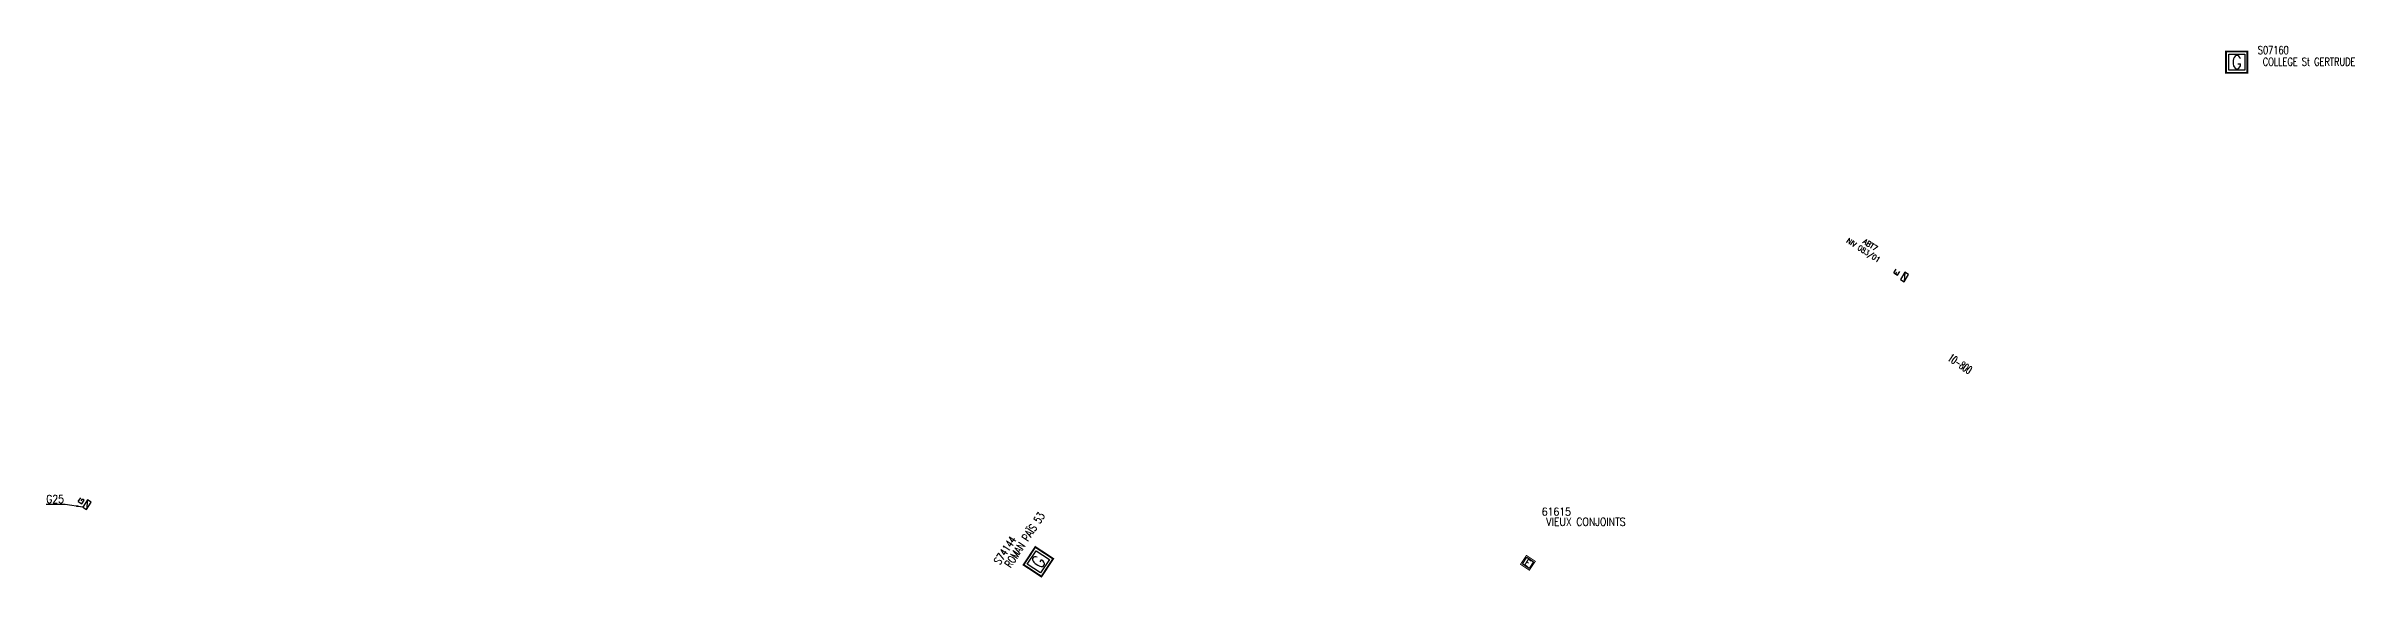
# Model space of a CAD drawing. Header units: millimetres. Extents: x 146003 to 146975, y 141990 to 143000.
# Drawn here: x 146058.2 to 146491, y 142493.2 to 142592.9 of the extents above; entities that cross this region are included whole.
import ezdxf
from ezdxf.enums import TextEntityAlignment as Align

# ---------------------------------------------------------------- set-up
doc = ezdxf.new("R2010")
doc.units = ezdxf.units.MM
doc.layers.get('0').update_dxf_attribs({"linetype": 'CONTINUOUS'})
for name, color, linetype in [('G_210', 7, 'CONTINUOUS'), ('M_200', 7, 'CONTINUOUS'), ('W0430', 7, 'CONTINUOUS'), ('W0432', 7, 'CONTINUOUS'), ('W1471', 7, 'CONTINUOUS')]:
    doc.layers.add(name, color=color, linetype=linetype)
doc.styles.add('G_ROMANS', font='ROMANS.SHX', dxfattribs={"width": 0.75})
doc.styles.add('M_ROMANS', font='ROMANS.shx', dxfattribs={"width": 0.75})
doc.styles.get("Standard").update_dxf_attribs({"font": 'romans.shx', "width": 0.85})
doc.dimstyles.get("Standard").update_dxf_attribs({"dimtxt": 1.5, "dimasz": 1.2, "dimexe": 0.625, "dimexo": 0.625, "dimgap": 0.25, "dimtad": 1, "dimdec": 1, "dimzin": 0, "dimdsep": 46, "dimtxsty": 'Standard', "dimcen": -0.5, "dimadec": 0, "dimazin": 0, "dimtfac": 1, "dimtdec": 1, "dimtmove": 0, "dimatfit": 3, "dimfxl": 0, "dimtolj": 1, "dimtzin": 0, "dimarcsym": 0})

# ---------------------------------------------------------------- blocks, each defined once
blk = doc.blocks.new('G_210_17')
at = {"color": 0, "linetype": 'Continuous', "const_width": 0.35, "flags": 128}
blk.add_lwpolyline([(2, 2), (2, -2), (-2, -2), (-2, 2)], close=True, dxfattribs=at)
at = {"color": 0, "linetype": 'Continuous'}
blk.add_lwpolyline([(-1.5, 1.5), (1.5, 1.5), (1.5, -1.5), (-1.5, -1.5)], close=True, dxfattribs=at)
at = {"color": 0, "linetype": 'Continuous', "style": 'G_ROMANS', "width": 0.75}
blk.add_text('G', height=2.5, dxfattribs=at).set_placement((0, 0), align=Align.MIDDLE_CENTER)
for tag, height, p in [('NUM', 4, (0, 14)), ('NOM', 4, (0, 9)), ('BCL', 3, (0, 5))]:
    blk.add_attdef(tag, text='', height=height, dxfattribs=at).set_placement(p, align=Align.MIDDLE)
at = {"color": 0, "linetype": 'Continuous', "style": 'G_ROMANS', "width": 0.75, "flags": 3}
for tag, p in [('DEF_COUP', (0.14, -7.61)), ('DEF_LEG', (0.14, -5.11)), ('DEF_TYPE', (0.14, -10.11))]:
    blk.add_attdef(tag, text='', height=1.2, dxfattribs=at).set_placement(p, align=Align.MIDDLE)
blk = doc.blocks.new('G_210_23')
at = {"layer": 'G_210', "color": 0, "linetype": 'Continuous', "const_width": 0.35, "flags": 128}
blk.add_lwpolyline([(4, 4), (4, 0), (0, 0), (0, 4)], close=True, dxfattribs=at)
at = {"layer": 'G_210', "color": 0, "linetype": 'Continuous'}
blk.add_lwpolyline([(0.5, 3.5), (3.5, 3.5), (3.5, 0.5), (0.5, 0.5)], close=True, dxfattribs=at)
at = {"layer": 'G_210', "insert": (2, 2), "char_height": 2.5, "width": 4, "attachment_point": 5}
blk.add_mtext('G', dxfattribs=at)
at = {"layer": 'G_210', "color": 0, "linetype": 'Continuous', "width": 0.75}
for tag, height, p in [('NUM', 4, (2, 16)), ('NOM', 4, (2, 11)), ('BCL', 3, (2, 7))]:
    blk.add_attdef(tag, text='', height=height, dxfattribs=at).set_placement(p, align=Align.MIDDLE)
at = {"layer": 'G_210', "color": 0, "linetype": 'Continuous', "width": 0.75, "flags": 3}
for tag, p in [('DEF_LEG', (2.14, -3.11)), ('DEF_COUP', (2.14, -5.61)), ('DEF_TYPE', (2.14, -8.11))]:
    blk.add_attdef(tag, text='', height=1.2, dxfattribs=at).set_placement(p, align=Align.MIDDLE)
blk = doc.blocks.new('T432')
at = {"flags": 128}
for points in [[(0.8, 0.8), (-0.8, 0.8)], [(-0.8, 0.8), (-0.8, 0)], [(0.8, 0.8), (-0.8, 0)], [(-0.8, 0), (0.8, 0)], [(-0.4, 2.1), (-0.4, 1.3)], [(-0.4, 1.3), (0.4, 1.3)], [(-0.39, 2.1), (0.41, 2.1)], [(0, 1.7), (0.4, 1.7)], [(0.4, 1.3), (0.4, 1.7)], [(0.8, 0), (0.8, 0.8)]]:
    blk.add_lwpolyline(points, dxfattribs=at)
blk = doc.blocks.new('M_200_59')
at = {"layer": 'M_200', "color": 0, "linetype": 'Continuous', "const_width": 0.35, "flags": 128}
blk.add_lwpolyline([(4, 4), (4, 0), (0, 0), (0, 4)], close=True, dxfattribs=at)
at = {"layer": 'M_200', "color": 0, "linetype": 'Continuous'}
blk.add_lwpolyline([(0.5, 3.5), (3.5, 3.5), (3.5, 0.5), (0.5, 0.5)], close=True, dxfattribs=at)
at = {"layer": 'M_200', "insert": (2, 2), "char_height": 2.5, "width": 4, "attachment_point": 5}
blk.add_mtext('E', dxfattribs=at)
at = {"layer": 'M_200', "color": 0, "linetype": 'Continuous', "width": 0.85}
for tag, p in [('NUM', (2, 17.06)), ('NOM', (2, 10.65))]:
    blk.add_attdef(tag, text='', height=4, dxfattribs=at).set_placement(p, align=Align.MIDDLE)
at = {"layer": 'M_200', "color": 0, "linetype": 'Continuous', "style": 'M_ROMANS', "width": 0.75, "flags": 3}
for tag, p in [('DEF_COUP', (1.87, -5.49)), ('DEF_TYPE', (1.87, -7.99)), ('DEF_LEG', (1.87, -2.99))]:
    blk.add_attdef(tag, text='', height=1.2, dxfattribs=at).set_placement(p, align=Align.MIDDLE)
blk = doc.blocks.new('*U18')
at = {"flags": 128}
for points in [[(0.8, 0.8), (-0.8, 0.8)], [(-0.8, 0.8), (-0.8, 0)], [(0.8, 0.8), (-0.8, 0)], [(-0.8, 0), (0.8, 0)], [(-0.4, 2.5), (0.4, 2.5)], [(-0.4, 2.5), (-0.4, 1.7)], [(-0.4, 2.1), (0, 2.1)], [(-0.4, 1.7), (0.4, 1.7)], [(0.8, 0), (0.8, 0.8)]]:
    blk.add_lwpolyline(points, dxfattribs=at)

msp = doc.modelspace()

# ---------------------------------------------------------------- block references
at = {"layer": 'G_210'}
ref = msp.add_blockref('G_210_23', (146466.84, 142587.91), dxfattribs=at)
ref.add_attrib('NUM', 'S07160', dxfattribs={"color": 0, "linetype": 'Continuous', "height": 1.5, "width": 0.75}).set_placement((146475.69, 142592.18), align=Align.MIDDLE)
ref.add_attrib('NOM', 'COLLEGE St GERTRUDE', dxfattribs={"color": 0, "linetype": 'Continuous', "height": 1.5, "width": 0.75}).set_placement((146482.4, 142590), align=Align.MIDDLE)
at = {"layer": 'G_210', "color": 7}
ref = msp.add_blockref('G_210_17', (146244.17, 142496.2), dxfattribs=dict(at, rotation=56.671248723487))
ref.add_attrib('NUM', 'S74144', dxfattribs={"layer": '0', "color": 0, "linetype": 'Continuous', "height": 1.5, "rotation": 56.6712, "style": 'G_ROMANS', "width": 0.75}).set_placement((146237.93, 142498.36), align=Align.MIDDLE)
ref.add_attrib('NOM', 'ROMAN PAÏS 53', dxfattribs={"layer": '0', "color": 0, "linetype": 'Continuous', "height": 1.5, "rotation": 56.6712, "style": 'G_ROMANS', "width": 0.75}).set_placement((146241.48, 142500.39), align=Align.MIDDLE)
at = {"layer": 'M_200'}
ref = msp.add_blockref('M_200_59', (146334.56, 142495.73), dxfattribs=dict(at, xscale=0.5000000000127739, yscale=0.5000000000127739, zscale=0.5000000000127739, rotation=326.3280483964414))
ref.add_attrib('NUM', '61615', dxfattribs={"color": 0, "linetype": 'Continuous', "height": 1.5, "width": 0.85}).set_placement((146341.28, 142505.6), align=Align.MIDDLE)
ref.add_attrib('NOM', 'VIEUX CONJOINTS', dxfattribs={"color": 0, "linetype": 'Continuous', "height": 1.5, "width": 0.85}).set_placement((146346.83, 142503.7), align=Align.MIDDLE)
at = {"layer": 'W0430', "rotation": 57.72748203553301}
msp.add_blockref('*U18', (146406.89, 142549.41), dxfattribs=at)
at = {"layer": 'W0432', "rotation": 56.7059527514559}
msp.add_blockref('T432', (146066.15, 142506.69), dxfattribs=at)

# ---------------------------------------------------------------- texts
at = {"layer": 'W0430', "color": 253, "linetype": 'Continuous', "width": 0.85}
for s, p in [('NIV 083/01', (146395.58, 142556.18)), ('ABT7', (146398.66, 142556.02))]:
    msp.add_text(s, height=1, rotation=327.1128, dxfattribs=at).set_placement(p)
at = {"layer": 'W0432', "color": 252, "linetype": 'Continuous', "insert": (146061.49, 142507.22), "char_height": 1.5, "attachment_point": 9}
msp.add_mtext('\\A1;G25', dxfattribs=at)
at = {"layer": 'W1471', "color": 252, "width": 0.6}
msp.add_text('10-800 ', height=1.5, rotation=325.9942, dxfattribs=at).set_placement((146417.22, 142533.15), align=Align.MIDDLE_CENTER)

# ---------------------------------------------------------------- leaders
at = {"layer": 'W0432', "color": 252, "linetype": 'Continuous', "annotation_type": 0, "has_hookline": 1, "hookline_direction": 1, "text_width": 3.34}
msp.add_leader([(146065.04, 142506.46), (146061.74, 142506.97)], dimstyle='Standard', dxfattribs=at)

doc.saveas('drawing.dxf')
